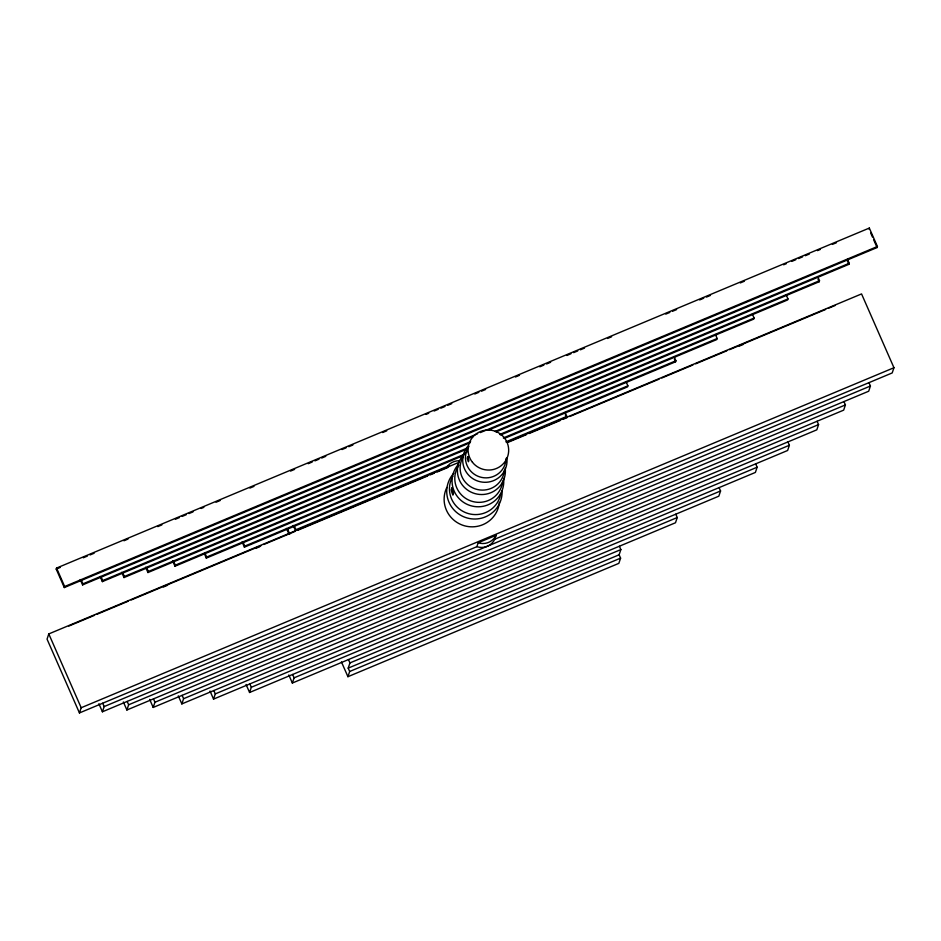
<?xml version="1.0" encoding="UTF-8"?>
<svg xmlns="http://www.w3.org/2000/svg" width="941" height="941" viewBox="0 0 941 941"><rect width="100%" height="100%" fill="white"/><g stroke="black" fill="none" stroke-linecap="round" stroke-linejoin="round"><path stroke-width="1.41" d="M56.213 569.105L56.566 568.07L869.319 228.063L877.424 246.507L877.071 247.554L64.306 587.56L56.213 569.105L60.271 567.411M459.243 462.231L48.791 633.928L47.05 639.139L79.444 712.937L476.864 546.686A14.797 14.538 18.5 0 0 494.79 539.193L892.209 372.93L893.95 367.719L861.556 293.921L506.646 442.399M64.306 587.56L64.658 586.514L56.566 568.07M847.453 259.269L849.217 263.292L848.876 264.339L82.596 584.902L82.937 583.855L81.173 579.832M817.823 276.866L819.517 280.712L819.164 281.759L102.381 581.62L102.722 580.573L101.04 576.727M786.253 294.992L787.97 298.909L787.617 299.944L124 577.562L124.353 576.515L122.636 572.61M79.444 712.937L81.185 707.738L48.791 633.928M473.217 436.471L147.96 572.54L148.302 571.493L146.561 567.517M868.966 382.658L870.437 386.01L868.696 391.221L102.416 711.784L104.157 706.573L102.687 703.221M843.948 401.572L845.418 404.924L843.677 410.135L126.894 709.996L128.635 704.785L127.164 701.433M470.277 442.682L174.979 566.223L175.32 565.176L173.556 561.154M817.094 421.262L818.564 424.614L816.823 429.825L153.207 707.444L154.947 702.233L153.477 698.881M466.701 449.175L206.314 558.107L206.655 557.06L204.95 553.179M787.911 441.917L789.381 445.269L787.641 450.48L181.848 703.915L183.589 698.704L182.119 695.352M463.725 455.409L244.401 547.156L244.754 546.121L243.025 542.181M755.658 463.866L757.14 467.218L755.388 472.429L213.548 699.104L215.289 693.893L213.819 690.541M294.157 525.725L295.909 529.712L295.556 530.759L293.227 525.443M719.1 487.614L720.571 490.967L718.83 496.178L249.577 692.482L251.318 687.271L249.847 683.919M675.767 514.186L677.238 517.538L675.497 522.749L292.357 683.037L294.098 677.826L292.627 674.474M619.39 546.227L620.86 549.579L619.119 554.79L620.59 558.142L618.849 563.353L347.923 676.697L349.676 671.486L348.194 668.134L349.946 662.923L348.464 659.559M476.864 546.686L478.169 542.781A14.797 14.538 18.5 0 0 496.095 535.288L494.79 539.193M565.071 412.393L566.823 416.381L566.47 417.416L565.306 414.769M626.165 381.905L627.894 385.834L627.541 386.88L504.341 438.424M500.612 434.989L675.556 361.803L675.909 360.756L674.203 356.874M715.395 334.478L717.16 338.513L716.819 339.548L496.013 431.919M752.353 314.094L754.106 318.07L753.753 319.105L488.12 430.225M868.978 229.098L869.319 228.063M83.302 557.778L87.372 556.072M90.077 554.943L94.135 553.237M123.941 540.769L128 539.075M157.806 526.607L161.876 524.902M175.414 519.244L179.484 517.538M182.189 516.409L186.247 514.703M188.965 513.574L193.023 511.869M201.151 508.469L203.868 507.34M216.054 502.235L220.123 500.541M249.918 488.073L253.988 486.368M290.557 471.076L294.627 469.371M308.166 463.701L312.236 462.007M314.941 460.867L318.999 459.173M321.716 458.044L325.774 456.338M342.03 449.539L346.1 447.834M348.805 446.704L352.875 444.999M382.669 432.542L386.739 430.837M426.014 414.405L428.731 413.275M434.142 411.005L438.212 409.3M440.917 408.171L444.987 406.465M447.693 405.336L451.751 403.642M474.782 394.008L478.851 392.303M481.557 391.174L485.615 389.468M515.421 377L519.491 375.306M539.805 366.802L543.863 365.108M546.58 363.967L550.638 362.273M566.894 355.475L570.964 353.769M573.669 352.64L577.739 350.934M580.444 349.805L584.502 348.099M607.533 338.466L611.603 336.772M665.781 314.106L669.851 312.4M672.556 311.271L676.614 309.565M699.645 299.932L703.715 298.238M706.42 297.097L710.479 295.403M740.285 282.935L744.355 281.23M783.63 264.797L786.347 263.668M791.757 261.398L795.827 259.704M798.533 258.563L802.602 256.869M805.308 255.729L809.366 254.035M817.494 250.635L820.211 249.494M832.397 244.401L836.467 242.696M64.658 586.514L877.424 246.507M82.937 583.855L849.217 263.292M102.722 580.573L819.517 280.712M124.353 576.515L787.97 298.909M148.302 571.493L477.628 433.719M480.345 432.589L754.106 318.07M175.32 565.176L470.629 441.647M495.013 431.449L717.16 338.513M206.655 557.06L467.054 448.128M499.6 434.519L675.909 360.756M244.754 546.121L464.078 454.374M503.341 437.941L627.894 385.834M295.909 529.712L448.975 465.677M505.87 441.882L566.823 416.381M68.822 626.071L94.547 615.308M97.252 614.167L128.388 601.146M131.093 600.017L261.069 545.639M263.774 544.51L294.909 531.477M297.615 530.348L393.738 490.143M396.455 489.002L427.59 475.981M430.296 474.84L434.354 473.147M437.071 472.017L447.892 467.489M507.47 442.564L526.419 434.636M529.124 433.507L560.271 420.474M562.977 419.345L567.035 417.639M569.74 416.51L659.1 379.129M661.805 378L692.941 364.967M695.646 363.838L726.793 350.817M729.498 349.676L825.622 309.471M828.327 308.33L835.102 305.507M163.522 586.961L167.58 585.255M255.658 548.415L259.716 546.709M739.391 346.053L743.449 344.347M81.185 707.738L893.95 367.719M478.169 542.781L496.095 535.288M104.157 706.573L870.437 386.01M128.635 704.785L845.418 404.924M154.947 702.233L818.564 424.614M183.589 698.704L789.381 445.269M215.289 693.893L757.14 467.218M251.318 687.271L720.571 490.967M294.098 677.826L677.238 517.538M349.946 662.923L620.86 549.579M348.194 668.134L619.119 554.79M349.676 671.486L620.59 558.142M870.707 233.05L872.448 237.003M873.601 239.637L877.071 247.554M847.1 260.316L848.876 264.339M818.035 279.195L819.164 281.759M674.415 359.215L675.556 361.803M287.405 528.724L289.769 534.1M286.476 528.43L288.828 533.794M341.454 661.935L347.923 676.697M242.096 541.91L244.401 547.156M288.828 674.979L292.357 683.037M204.609 554.214L206.314 558.107M246.048 684.436L249.577 692.482M172.615 560.86L174.979 566.223M210.019 691.047L213.548 699.104M145.632 567.235L147.96 572.54M178.308 695.858L181.848 703.915M121.718 572.34L124 577.562M100.122 576.48L102.381 581.62M149.666 699.386L153.207 707.444M80.232 579.538L82.596 584.902M123.353 701.951L126.894 709.996M98.887 703.739L102.416 711.784M499.389 502.259A27.748 27.265 18.5 0 1 464.466 525.784A27.748 27.265 18.5 0 1 446.834 487.473M502.082 490.543A27.748 27.265 18.5 0 1 465.195 517.362A27.748 27.265 18.5 0 1 453.821 473.241M500.812 493.46A25.889 25.442 18.5 0 1 466.689 513.045A25.889 25.442 18.5 0 1 452.833 476.252M503.564 478.393A25.889 25.442 18.5 0 1 470.171 505.529A25.889 25.442 18.5 0 1 458.69 464.042M502.694 481.051A24.043 23.631 18.5 0 1 470.782 500.918A24.043 23.631 18.5 0 1 458.832 465.313M505.211 468.171A24.043 23.631 18.5 0 1 488.285 493.613A24.043 23.631 18.5 0 1 459.867 481.098A24.043 23.631 18.5 0 1 467.359 451.515M504.341 470.453A22.196 21.808 18.5 0 1 475.64 489.038A22.196 21.808 18.5 0 1 463.019 457.244M506.87 457.961A22.196 21.808 18.5 0 1 478.251 481.227A22.196 21.808 18.5 0 1 468.406 445.669M506.058 458.42A20.349 19.996 18.5 0 1 479.675 476.887A20.349 19.996 18.5 0 1 468.877 446.528M446.293 467.995A14.797 14.538 18.5 0 1 459.279 460.737M451.845 487.979L451.233 489.802A25.889 25.442 18.5 0 0 452.892 495.119L453.503 493.284A25.889 25.442 18.5 0 1 451.845 487.979M467.736 456.75L467.265 458.185A20.349 19.996 18.5 0 0 468.442 461.725L468.912 460.29A20.349 19.996 18.5 0 1 467.736 456.75M472.476 462.325A20.349 19.996 18.5 0 0 507.27 457.561A20.349 19.996 18.5 0 0 485.368 430.19A20.349 19.996 18.5 0 0 472.476 462.325"/></g></svg>
